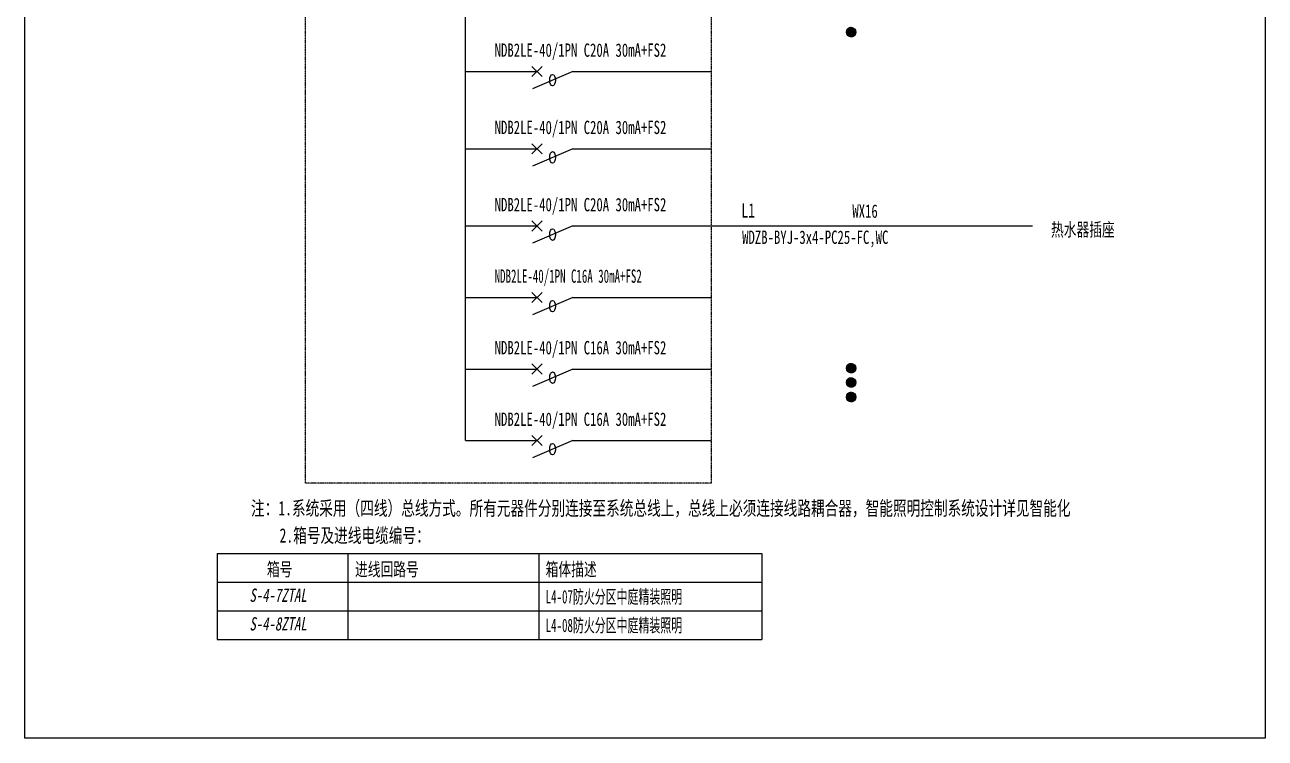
# Model space of a CAD drawing. Extents: x 235626 to 237880, y 303157 to 305740.
# Drawn here: x 235626 to 237880, y 303157 to 304454 of the extents above; entities that cross this region are included whole.
import ezdxf
from ezdxf.enums import TextEntityAlignment as Align

# ---------------------------------------------------------------- set-up
doc = ezdxf.new("R2010")
doc.units = 0
doc.header["$MEASUREMENT"] = 0
doc.linetypes.add('DASHED', pattern=[0.75, 0.5, -0.25])
for name, color, linetype in [('$0$E_E_Text（强电文字）', 51, 'Continuous'), ('D_E_Eqpm（强电设备）', 100, 'Continuous'), ('D_E_Text(强电文字)', 51, 'Continuous'), ('D_E_Text（强电文字）', 51, 'Continuous'), ('D_E_Wire(强电线缆)', 10, 'Continuous'), ('D_E_Wire（强电线缆）', 10, 'Continuous'), ('FL09U293_E72-地下室配电箱系统图$0$D_E_Text（强电文字）', 51, 'Continuous'), ('FL09U293_E72-地下室配电箱系统图$0$D_T_TableDim（表格尺寸）', 255, 'Continuous'), ('系统图', 220, 'Continuous')]:
    doc.layers.add(name, color=color, linetype=linetype)
doc.styles.add('FL04GGFW_E72-配电箱系统图-塔楼部分$0$电气', font='', dxfattribs={"width": 0.7})
doc.styles.add('FL09U293_E72-地下室配电箱系统图$0$电气', font='', dxfattribs={"width": 0.7})
doc.styles.add('FL09U293_E72-地下室配电箱系统图$0$电气箱', font='simhei.ttf', dxfattribs={"width": 0.8, "oblique": 10})
doc.styles.add('电气', font='', dxfattribs={"width": 0.7})
doc.styles.get('FL04GGFW_E72-配电箱系统图-塔楼部分$0$电气').set_extended_font_data('SimSun')
doc.styles.get('FL09U293_E72-地下室配电箱系统图$0$电气').set_extended_font_data('SimSun')
doc.styles.get('电气').set_extended_font_data('SimSun')

msp = doc.modelspace()

# ---------------------------------------------------------------- linework, layer by layer
at = {"layer": '$0$E_E_Text（强电文字）', "linetype": 'Continuous'}
for p, q in [((237118.8, 304441.1, 0), (237126.8, 304449.1, 0)), ((237118.8, 304440.9, 0), (237127, 304449.1, 0)), ((237118.8, 304440.7, 0), (237127.2, 304449.1, 0)), ((237118.8, 304440.4, 0), (237127.4, 304449.1, 0)), ((237118.8, 304440.3, 0), (237127.6, 304449.1, 0)), ((237118.8, 304440.1, 0), (237127.8, 304449.1, 0)), ((237118.8, 304439.9, 0), (237128, 304449.1, 0)), ((237118.8, 304439.7, 0), (237128.1, 304449.1, 0)), ((237118.8, 304441.5, 0), (237126.4, 304449, 0)), ((237118.8, 304441.3, 0), (237126.6, 304449, 0)), ((237118.8, 304439.5, 0), (237128.3, 304449, 0)), ((237118.8, 304439.4, 0), (237128.5, 304449, 0)), ((237118.9, 304441.9, 0), (237125.9, 304449, 0)), ((237118.9, 304441.7, 0), (237126.2, 304449, 0)), ((237118.9, 304439.2, 0), (237128.7, 304449, 0)), ((237118.9, 304439, 0), (237128.9, 304449, 0)), ((237118.9, 304438.9, 0), (237129, 304448.9, 0)), ((237119, 304442.2, 0), (237125.7, 304448.9, 0)), ((237119, 304438.7, 0), (237129.2, 304448.9, 0)), ((237119, 304438.5, 0), (237129.3, 304448.9, 0)), ((237119, 304442.5, 0), (237125.4, 304448.8, 0)), ((237119, 304438.4, 0), (237129.5, 304448.8, 0)), ((237119.1, 304442.7, 0), (237125.2, 304448.8, 0)), ((237119.1, 304438.2, 0), (237129.6, 304448.8, 0)), ((237119.1, 304438.1, 0), (237129.8, 304448.8, 0)), ((237119.1, 304443, 0), (237124.9, 304448.7, 0)), ((237119.1, 304437.9, 0), (237130, 304448.7, 0)), ((237119.2, 304437.8, 0), (237130.1, 304448.7, 0)), ((237119.2, 304443.3, 0), (237124.6, 304448.6, 0)), ((237119.2, 304437.6, 0), (237130.2, 304448.6, 0)), ((237119.3, 304437.5, 0), (237130.4, 304448.6, 0)), ((237119.4, 304443.6, 0), (237124.3, 304448.5, 0)), ((237119.4, 304437.3, 0), (237130.5, 304448.5, 0)), ((237119.4, 304437.2, 0), (237130.7, 304448.5, 0)), ((237119.5, 304443.9, 0), (237123.9, 304448.4, 0)), ((237119.5, 304437.1, 0), (237130.8, 304448.4, 0)), ((237119.5, 304436.9, 0), (237130.9, 304448.3, 0)), ((237119.6, 304436.8, 0), (237131.1, 304448.3, 0)), ((237119.6, 304444.3, 0), (237123.6, 304448.2, 0)), ((237119.6, 304436.7, 0), (237131.2, 304448.2, 0)), ((237119.7, 304436.5, 0), (237131.3, 304448.2, 0)), ((237119.8, 304436.4, 0), (237131.5, 304448.1, 0)), ((237119.8, 304436.3, 0), (237131.6, 304448, 0)), ((237119.9, 304444.7, 0), (237123.2, 304448, 0)), ((237119.9, 304436.2, 0), (237131.7, 304447.9, 0)), ((237120, 304436, 0), (237131.8, 304447.9, 0)), ((237120.1, 304435.9, 0), (237132, 304447.8, 0)), ((237120.1, 304435.8, 0), (237132.1, 304447.7, 0)), ((237120.2, 304445.2, 0), (237122.7, 304447.7, 0)), ((237120.2, 304435.7, 0), (237132.2, 304447.7, 0)), ((237120.3, 304435.6, 0), (237132.3, 304447.6, 0)), ((237120.4, 304435.4, 0), (237132.4, 304447.5, 0)), ((237120.4, 304435.3, 0), (237132.5, 304447.4, 0)), ((237120.5, 304435.2, 0), (237132.7, 304447.3, 0)), ((237120.6, 304435.1, 0), (237132.8, 304447.2, 0)), ((237120.7, 304435, 0), (237132.9, 304447.2, 0)), ((237120.8, 304434.9, 0), (237133, 304447.1, 0)), ((237120.9, 304434.8, 0), (237133.1, 304447, 0)), ((237121, 304434.7, 0), (237133.2, 304446.9, 0)), ((237121.1, 304434.6, 0), (237133.3, 304446.8, 0)), ((237121.2, 304434.5, 0), (237133.4, 304446.7, 0)), ((237121.2, 304434.4, 0), (237133.5, 304446.6, 0)), ((237121.3, 304434.3, 0), (237133.6, 304446.5, 0)), ((237121.4, 304434.2, 0), (237133.7, 304446.4, 0)), ((237121.6, 304434.1, 0), (237133.8, 304446.3, 0)), ((237121.7, 304434, 0), (237133.9, 304446.2, 0)), ((237121.8, 304433.9, 0), (237134, 304446.1, 0)), ((237121.9, 304433.8, 0), (237134, 304446, 0)), ((237122, 304433.7, 0), (237134.1, 304445.9, 0)), ((237122.1, 304433.6, 0), (237134.2, 304445.8, 0)), ((237122.2, 304433.6, 0), (237134.3, 304445.7, 0)), ((237122.3, 304433.5, 0), (237134.4, 304445.6, 0)), ((237122.4, 304433.4, 0), (237134.5, 304445.5, 0)), ((237122.5, 304433.3, 0), (237134.6, 304445.3, 0)), ((237122.6, 304433.2, 0), (237134.6, 304445.2, 0)), ((237122.8, 304433.2, 0), (237134.7, 304445.1, 0)), ((237122.9, 304433.1, 0), (237134.8, 304445, 0)), ((237123, 304433, 0), (237134.8, 304444.9, 0)), ((237123.1, 304432.9, 0), (237134.9, 304444.7, 0)), ((237123.2, 304432.9, 0), (237135, 304444.6, 0)), ((237123.4, 304432.8, 0), (237135.1, 304444.5, 0)), ((237123.5, 304432.7, 0), (237135.1, 304444.4, 0)), ((237123.6, 304432.7, 0), (237135.2, 304444.2, 0)), ((237123.8, 304432.6, 0), (237135.3, 304444.1, 0)), ((237123.9, 304432.5, 0), (237135.3, 304444, 0)), ((237124, 304432.5, 0), (237135.4, 304443.8, 0)), ((237124.2, 304432.4, 0), (237135.4, 304443.7, 0)), ((237124.3, 304432.4, 0), (237135.5, 304443.6, 0)), ((237124.4, 304432.3, 0), (237135.5, 304443.4, 0)), ((237124.6, 304432.3, 0), (237135.6, 304443.3, 0)), ((237124.7, 304432.2, 0), (237135.7, 304443.1, 0)), ((237124.9, 304432.2, 0), (237135.7, 304443, 0)), ((237125, 304432.1, 0), (237135.7, 304442.8, 0)), ((237125.2, 304432.1, 0), (237135.8, 304442.7, 0)), ((237125.4, 304432.1, 0), (237135.8, 304442.5, 0)), ((237125.5, 304432, 0), (237135.8, 304442.4, 0)), ((237125.7, 304432, 0), (237135.9, 304442.2, 0)), ((237125.8, 304431.9, 0), (237135.9, 304442, 0)), ((237126, 304431.9, 0), (237136, 304441.9, 0)), ((237126.1, 304431.9, 0), (237136, 304441.7, 0)), ((237126.3, 304431.9, 0), (237136, 304441.5, 0)), ((237126.5, 304431.8, 0), (237136, 304441.4, 0)), ((237126.7, 304431.8, 0), (237136, 304441.2, 0)), ((237126.9, 304431.8, 0), (237136, 304441, 0)), ((237127, 304431.8, 0), (237136.1, 304440.8, 0)), ((237127.2, 304431.8, 0), (237136.1, 304440.6, 0)), ((237127.4, 304431.8, 0), (237136.1, 304440.5, 0)), ((237127.6, 304431.8, 0), (237136.1, 304440.2, 0)), ((237127.8, 304431.8, 0), (237136.1, 304440, 0)), ((237128, 304431.8, 0), (237136, 304439.8, 0)), ((237128.2, 304431.8, 0), (237136, 304439.6, 0)), ((237128.5, 304431.9, 0), (237136, 304439.4, 0)), ((237128.7, 304431.9, 0), (237136, 304439.2, 0)), ((237128.9, 304431.9, 0), (237136, 304439, 0)), ((237129.2, 304432, 0), (237135.9, 304438.7, 0)), ((237129.4, 304432, 0), (237135.8, 304438.4, 0)), ((237129.7, 304432.1, 0), (237135.8, 304438.2, 0)), ((237129.9, 304432.2, 0), (237135.7, 304437.9, 0)), ((237130.2, 304432.2, 0), (237135.6, 304437.7, 0)), ((237130.5, 304432.4, 0), (237135.5, 304437.3, 0)), ((237130.9, 304432.5, 0), (237135.3, 304437, 0)), ((237131.2, 304432.7, 0), (237135.2, 304436.7, 0)), ((237131.6, 304432.9, 0), (237135, 304436.2, 0)), ((237132.1, 304433.2, 0), (237134.7, 304435.7, 0)), ((237132.8, 304433.7, 0), (237134.2, 304435, 0)), ((237118.8, 303830.4, 0), (237126.6, 303838.2, 0)), ((237118.8, 303830.2, 0), (237126.8, 303838.2, 0)), ((237118.8, 303830, 0), (237127, 303838.2, 0)), ((237118.8, 303829.8, 0), (237127.2, 303838.2, 0)), ((237118.8, 303829.6, 0), (237127.4, 303838.2, 0)), ((237118.8, 303829.4, 0), (237127.6, 303838.2, 0)), ((237118.8, 303829.2, 0), (237127.8, 303838.2, 0)), ((237118.8, 303829, 0), (237128, 303838.2, 0)), ((237118.8, 303828.8, 0), (237128.1, 303838.2, 0)), ((237118.8, 303828.7, 0), (237128.3, 303838.2, 0)), ((237118.8, 303830.6, 0), (237126.4, 303838.1, 0)), ((237118.8, 303828.5, 0), (237128.5, 303838.1, 0)), ((237118.9, 303831.1, 0), (237125.9, 303838.1, 0)), ((237118.9, 303830.8, 0), (237126.2, 303838.1, 0)), ((237118.9, 303828.3, 0), (237128.7, 303838.1, 0)), ((237118.9, 303828.1, 0), (237128.9, 303838.1, 0)), ((237118.9, 303828, 0), (237129, 303838.1, 0)), ((237119, 303831.6, 0), (237125.4, 303838, 0)), ((237119, 303831.3, 0), (237125.7, 303838, 0)), ((237119, 303827.8, 0), (237129.2, 303838, 0)), ((237119, 303827.7, 0), (237129.3, 303838, 0)), ((237119, 303827.5, 0), (237129.5, 303837.9, 0)), ((237119.1, 303831.8, 0), (237125.2, 303837.9, 0)), ((237119.1, 303827.3, 0), (237129.6, 303837.9, 0)), ((237119.1, 303827.2, 0), (237129.8, 303837.9, 0)), ((237119.1, 303832.1, 0), (237124.9, 303837.8, 0)), ((237119.1, 303827, 0), (237130, 303837.8, 0)), ((237119.2, 303826.9, 0), (237130.1, 303837.8, 0)), ((237119.2, 303832.4, 0), (237124.6, 303837.7, 0)), ((237119.2, 303826.7, 0), (237130.2, 303837.7, 0)), ((237119.3, 303826.6, 0), (237130.4, 303837.7, 0)), ((237119.4, 303832.7, 0), (237124.3, 303837.6, 0)), ((237119.4, 303826.5, 0), (237130.5, 303837.6, 0)), ((237119.4, 303826.3, 0), (237130.7, 303837.6, 0)), ((237119.5, 303833, 0), (237123.9, 303837.5, 0)), ((237119.5, 303826.2, 0), (237130.8, 303837.5, 0)), ((237119.5, 303826, 0), (237130.9, 303837.5, 0)), ((237119.6, 303825.9, 0), (237131.1, 303837.4, 0)), ((237119.6, 303833.4, 0), (237123.6, 303837.3, 0)), ((237119.6, 303825.8, 0), (237131.2, 303837.3, 0)), ((237119.7, 303825.6, 0), (237131.3, 303837.3, 0)), ((237119.8, 303825.5, 0), (237131.5, 303837.2, 0)), ((237119.8, 303825.4, 0), (237131.6, 303837.1, 0)), ((237119.9, 303833.8, 0), (237123.2, 303837.1, 0)), ((237119.9, 303825.3, 0), (237131.7, 303837.1, 0)), ((237120, 303825.1, 0), (237131.8, 303837, 0)), ((237120.1, 303825, 0), (237132, 303836.9, 0)), ((237120.1, 303824.9, 0), (237132.1, 303836.8, 0)), ((237120.2, 303834.3, 0), (237122.7, 303836.8, 0)), ((237120.2, 303824.8, 0), (237132.2, 303836.8, 0)), ((237120.3, 303824.7, 0), (237132.3, 303836.7, 0)), ((237120.4, 303824.5, 0), (237132.4, 303836.6, 0)), ((237120.4, 303824.4, 0), (237132.5, 303836.5, 0)), ((237120.5, 303824.3, 0), (237132.7, 303836.4, 0)), ((237120.6, 303824.2, 0), (237132.8, 303836.4, 0)), ((237120.7, 303824.1, 0), (237132.9, 303836.3, 0)), ((237120.8, 303824, 0), (237133, 303836.2, 0)), ((237120.9, 303823.9, 0), (237133.1, 303836.1, 0)), ((237121, 303823.8, 0), (237133.2, 303836, 0)), ((237121.1, 303823.7, 0), (237133.3, 303835.9, 0)), ((237121.2, 303823.6, 0), (237133.4, 303835.8, 0)), ((237121.2, 303823.5, 0), (237133.5, 303835.7, 0)), ((237121.3, 303823.4, 0), (237133.6, 303835.6, 0)), ((237121.4, 303823.3, 0), (237133.7, 303835.5, 0)), ((237121.6, 303823.2, 0), (237133.8, 303835.4, 0)), ((237121.7, 303823.1, 0), (237133.9, 303835.3, 0)), ((237121.8, 303823, 0), (237134, 303835.2, 0)), ((237121.9, 303822.9, 0), (237134, 303835.1, 0)), ((237122, 303822.8, 0), (237134.1, 303835, 0)), ((237122.1, 303822.8, 0), (237134.2, 303834.9, 0)), ((237122.2, 303822.7, 0), (237134.3, 303834.8, 0)), ((237122.3, 303822.6, 0), (237134.4, 303834.7, 0)), ((237122.4, 303822.5, 0), (237134.5, 303834.6, 0)), ((237122.5, 303822.4, 0), (237134.6, 303834.5, 0)), ((237122.6, 303822.4, 0), (237134.6, 303834.3, 0)), ((237122.8, 303822.3, 0), (237134.7, 303834.2, 0)), ((237122.9, 303822.2, 0), (237134.8, 303834.1, 0)), ((237123, 303822.1, 0), (237134.8, 303834, 0)), ((237123.1, 303822.1, 0), (237134.9, 303833.9, 0)), ((237123.2, 303822, 0), (237135, 303833.7, 0)), ((237123.4, 303821.9, 0), (237135.1, 303833.6, 0)), ((237123.5, 303821.8, 0), (237135.1, 303833.5, 0)), ((237123.6, 303821.8, 0), (237135.2, 303833.4, 0)), ((237123.8, 303821.7, 0), (237135.3, 303833.2, 0)), ((237123.9, 303821.7, 0), (237135.3, 303833.1, 0)), ((237124, 303821.6, 0), (237135.4, 303832.9, 0)), ((237124.2, 303821.5, 0), (237135.4, 303832.8, 0)), ((237124.3, 303821.5, 0), (237135.5, 303832.7, 0)), ((237124.4, 303821.4, 0), (237135.5, 303832.5, 0)), ((237124.6, 303821.4, 0), (237135.6, 303832.4, 0)), ((237124.7, 303821.3, 0), (237135.7, 303832.3, 0)), ((237124.9, 303821.3, 0), (237135.7, 303832.1, 0)), ((237125, 303821.2, 0), (237135.7, 303831.9, 0)), ((237125.2, 303821.2, 0), (237135.8, 303831.8, 0)), ((237125.4, 303821.2, 0), (237135.8, 303831.6, 0)), ((237125.5, 303821.1, 0), (237135.8, 303831.5, 0)), ((237125.7, 303821.1, 0), (237135.9, 303831.3, 0)), ((237125.8, 303821.1, 0), (237135.9, 303831.2, 0)), ((237126, 303821, 0), (237136, 303831, 0)), ((237126.1, 303821, 0), (237136, 303830.8, 0)), ((237126.3, 303821, 0), (237136, 303830.7, 0)), ((237126.5, 303821, 0), (237136, 303830.5, 0)), ((237126.7, 303820.9, 0), (237136, 303830.3, 0)), ((237126.9, 303820.9, 0), (237136, 303830.1, 0)), ((237127, 303820.9, 0), (237136.1, 303829.9, 0)), ((237127.2, 303820.9, 0), (237136.1, 303829.8, 0)), ((237127.4, 303820.9, 0), (237136.1, 303829.6, 0)), ((237127.6, 303820.9, 0), (237136.1, 303829.4, 0)), ((237127.8, 303820.9, 0), (237136.1, 303829.2, 0)), ((237128, 303820.9, 0), (237136, 303828.9, 0)), ((237128.2, 303821, 0), (237136, 303828.7, 0)), ((237128.5, 303821, 0), (237136, 303828.5, 0)), ((237128.7, 303821, 0), (237136, 303828.3, 0)), ((237128.9, 303821, 0), (237136, 303828.1, 0)), ((237129.2, 303821.1, 0), (237135.9, 303827.8, 0)), ((237129.4, 303821.1, 0), (237135.8, 303827.6, 0)), ((237129.7, 303821.2, 0), (237135.8, 303827.3, 0)), ((237129.9, 303821.3, 0), (237135.7, 303827, 0)), ((237130.2, 303821.4, 0), (237135.6, 303826.8, 0)), ((237130.5, 303821.5, 0), (237135.5, 303826.4, 0)), ((237130.9, 303821.6, 0), (237135.3, 303826.1, 0)), ((237131.2, 303821.8, 0), (237135.2, 303825.8, 0)), ((237131.6, 303822, 0), (237135, 303825.3, 0)), ((237132.1, 303822.3, 0), (237134.7, 303824.8, 0)), ((237132.8, 303822.8, 0), (237134.2, 303824.1, 0)), ((237118.8, 303804.4, 0), (237126.6, 303812.2, 0)), ((237118.8, 303804.2, 0), (237126.8, 303812.2, 0)), ((237118.8, 303804, 0), (237127, 303812.2, 0)), ((237118.8, 303803.8, 0), (237127.2, 303812.2, 0)), ((237118.8, 303803.6, 0), (237127.4, 303812.2, 0)), ((237118.8, 303803.4, 0), (237127.6, 303812.2, 0)), ((237118.8, 303803.2, 0), (237127.8, 303812.2, 0)), ((237118.8, 303803, 0), (237128, 303812.2, 0)), ((237118.8, 303802.8, 0), (237128.1, 303812.2, 0)), ((237118.8, 303804.6, 0), (237126.4, 303812.1, 0)), ((237118.8, 303802.7, 0), (237128.3, 303812.1, 0)), ((237118.8, 303802.5, 0), (237128.5, 303812.1, 0)), ((237118.9, 303805.1, 0), (237125.9, 303812.1, 0)), ((237118.9, 303804.8, 0), (237126.2, 303812.1, 0)), ((237118.9, 303802.3, 0), (237128.7, 303812.1, 0)), ((237118.9, 303802.1, 0), (237128.9, 303812.1, 0)), ((237118.9, 303802, 0), (237129, 303812.1, 0)), ((237119, 303805.6, 0), (237125.4, 303812, 0)), ((237119, 303805.3, 0), (237125.7, 303812, 0)), ((237119, 303801.8, 0), (237129.2, 303812, 0)), ((237119, 303801.7, 0), (237129.3, 303812, 0)), ((237119, 303801.5, 0), (237129.5, 303811.9, 0)), ((237119.1, 303805.8, 0), (237125.2, 303811.9, 0)), ((237119.1, 303801.3, 0), (237129.6, 303811.9, 0)), ((237119.1, 303801.2, 0), (237129.8, 303811.9, 0)), ((237119.1, 303806.1, 0), (237124.9, 303811.8, 0)), ((237119.1, 303801, 0), (237130, 303811.8, 0)), ((237119.2, 303800.9, 0), (237130.1, 303811.8, 0)), ((237119.2, 303806.4, 0), (237124.6, 303811.7, 0)), ((237119.2, 303800.7, 0), (237130.2, 303811.7, 0)), ((237119.3, 303800.6, 0), (237130.4, 303811.7, 0)), ((237119.4, 303806.7, 0), (237124.3, 303811.6, 0)), ((237119.4, 303800.5, 0), (237130.5, 303811.6, 0)), ((237119.4, 303800.3, 0), (237130.7, 303811.6, 0)), ((237119.5, 303807, 0), (237123.9, 303811.5, 0)), ((237119.5, 303800.2, 0), (237130.8, 303811.5, 0)), ((237119.5, 303800, 0), (237130.9, 303811.5, 0)), ((237119.6, 303799.9, 0), (237131.1, 303811.4, 0)), ((237119.6, 303807.4, 0), (237123.6, 303811.3, 0)), ((237119.6, 303799.8, 0), (237131.2, 303811.3, 0)), ((237119.7, 303799.6, 0), (237131.3, 303811.3, 0)), ((237119.8, 303799.5, 0), (237131.5, 303811.2, 0)), ((237119.8, 303799.4, 0), (237131.6, 303811.1, 0)), ((237119.9, 303807.8, 0), (237123.2, 303811.1, 0)), ((237119.9, 303799.3, 0), (237131.7, 303811.1, 0)), ((237120, 303799.1, 0), (237131.8, 303811, 0)), ((237120.1, 303799, 0), (237132, 303810.9, 0)), ((237120.1, 303798.9, 0), (237132.1, 303810.8, 0)), ((237120.2, 303808.3, 0), (237122.7, 303810.8, 0)), ((237120.2, 303798.8, 0), (237132.2, 303810.8, 0)), ((237120.3, 303798.7, 0), (237132.3, 303810.7, 0)), ((237120.4, 303798.5, 0), (237132.4, 303810.6, 0)), ((237120.4, 303798.4, 0), (237132.5, 303810.5, 0)), ((237120.5, 303798.3, 0), (237132.7, 303810.4, 0)), ((237120.6, 303798.2, 0), (237132.8, 303810.4, 0)), ((237120.7, 303798.1, 0), (237132.9, 303810.3, 0)), ((237120.8, 303798, 0), (237133, 303810.2, 0)), ((237120.9, 303797.9, 0), (237133.1, 303810.1, 0)), ((237121, 303797.8, 0), (237133.2, 303810, 0)), ((237121.1, 303797.7, 0), (237133.3, 303809.9, 0)), ((237121.2, 303797.6, 0), (237133.4, 303809.8, 0)), ((237121.2, 303797.5, 0), (237133.5, 303809.7, 0)), ((237121.3, 303797.4, 0), (237133.6, 303809.6, 0)), ((237121.4, 303797.3, 0), (237133.7, 303809.5, 0)), ((237121.6, 303797.2, 0), (237133.8, 303809.4, 0)), ((237121.7, 303797.1, 0), (237133.9, 303809.3, 0)), ((237121.8, 303797, 0), (237134, 303809.2, 0)), ((237121.9, 303796.9, 0), (237134, 303809.1, 0)), ((237122, 303796.8, 0), (237134.1, 303809, 0)), ((237122.1, 303796.8, 0), (237134.2, 303808.9, 0)), ((237122.2, 303796.7, 0), (237134.3, 303808.8, 0)), ((237122.3, 303796.6, 0), (237134.4, 303808.7, 0)), ((237122.4, 303796.5, 0), (237134.5, 303808.6, 0)), ((237122.5, 303796.4, 0), (237134.6, 303808.5, 0)), ((237122.6, 303796.3, 0), (237134.6, 303808.3, 0)), ((237122.8, 303796.3, 0), (237134.7, 303808.2, 0)), ((237122.9, 303796.2, 0), (237134.8, 303808.1, 0)), ((237123, 303796.1, 0), (237134.8, 303808, 0)), ((237123.1, 303796.1, 0), (237134.9, 303807.9, 0)), ((237123.2, 303796, 0), (237135, 303807.7, 0)), ((237123.4, 303795.9, 0), (237135.1, 303807.6, 0)), ((237123.5, 303795.8, 0), (237135.1, 303807.5, 0)), ((237123.6, 303795.8, 0), (237135.2, 303807.4, 0)), ((237123.8, 303795.7, 0), (237135.3, 303807.2, 0)), ((237123.9, 303795.7, 0), (237135.3, 303807.1, 0)), ((237124, 303795.6, 0), (237135.4, 303806.9, 0)), ((237124.2, 303795.5, 0), (237135.4, 303806.8, 0)), ((237124.3, 303795.5, 0), (237135.5, 303806.7, 0)), ((237124.4, 303795.4, 0), (237135.5, 303806.5, 0)), ((237124.6, 303795.4, 0), (237135.6, 303806.4, 0)), ((237124.7, 303795.3, 0), (237135.7, 303806.3, 0)), ((237124.9, 303795.3, 0), (237135.7, 303806.1, 0)), ((237125, 303795.2, 0), (237135.7, 303805.9, 0)), ((237125.2, 303795.2, 0), (237135.8, 303805.8, 0)), ((237125.4, 303795.2, 0), (237135.8, 303805.6, 0)), ((237125.5, 303795.1, 0), (237135.8, 303805.5, 0)), ((237125.7, 303795.1, 0), (237135.9, 303805.3, 0)), ((237125.8, 303795.1, 0), (237135.9, 303805.2, 0)), ((237126, 303795, 0), (237136, 303805, 0)), ((237126.1, 303795, 0), (237136, 303804.8, 0)), ((237126.3, 303795, 0), (237136, 303804.7, 0)), ((237126.5, 303795, 0), (237136, 303804.5, 0)), ((237126.7, 303794.9, 0), (237136, 303804.3, 0)), ((237126.9, 303794.9, 0), (237136, 303804.1, 0)), ((237127, 303794.9, 0), (237136.1, 303803.9, 0)), ((237127.2, 303794.9, 0), (237136.1, 303803.7, 0)), ((237127.4, 303794.9, 0), (237136.1, 303803.6, 0)), ((237127.6, 303794.9, 0), (237136.1, 303803.4, 0)), ((237127.8, 303794.9, 0), (237136.1, 303803.1, 0)), ((237128, 303794.9, 0), (237136, 303802.9, 0)), ((237128.2, 303795, 0), (237136, 303802.7, 0)), ((237128.5, 303795, 0), (237136, 303802.5, 0)), ((237128.7, 303795, 0), (237136, 303802.3, 0)), ((237128.9, 303795, 0), (237136, 303802.1, 0)), ((237129.2, 303795.1, 0), (237135.9, 303801.8, 0)), ((237129.4, 303795.1, 0), (237135.8, 303801.6, 0)), ((237129.7, 303795.2, 0), (237135.8, 303801.3, 0)), ((237129.9, 303795.3, 0), (237135.7, 303801, 0)), ((237130.2, 303795.4, 0), (237135.6, 303800.8, 0)), ((237130.5, 303795.5, 0), (237135.5, 303800.4, 0)), ((237130.9, 303795.6, 0), (237135.3, 303800.1, 0)), ((237131.2, 303795.8, 0), (237135.2, 303799.8, 0)), ((237131.6, 303796, 0), (237135, 303799.3, 0)), ((237132.1, 303796.3, 0), (237134.7, 303798.8, 0)), ((237132.8, 303796.8, 0), (237134.2, 303798.1, 0)), ((237118.8, 303777.3, 0), (237127.2, 303785.8, 0)), ((237118.8, 303777.1, 0), (237127.4, 303785.8, 0)), ((237118.8, 303776.9, 0), (237127.6, 303785.8, 0)), ((237118.8, 303778.2, 0), (237126.4, 303785.7, 0)), ((237118.8, 303777.9, 0), (237126.6, 303785.7, 0)), ((237118.8, 303777.7, 0), (237126.8, 303785.7, 0)), ((237118.8, 303777.5, 0), (237127, 303785.7, 0)), ((237118.8, 303776.7, 0), (237127.8, 303785.7, 0)), ((237118.8, 303776.6, 0), (237128, 303785.7, 0)), ((237118.8, 303776.4, 0), (237128.1, 303785.7, 0)), ((237118.8, 303776.2, 0), (237128.3, 303785.7, 0)), ((237118.8, 303776, 0), (237128.5, 303785.7, 0)), ((237118.9, 303778.4, 0), (237126.2, 303785.7, 0)), ((237118.9, 303775.8, 0), (237128.7, 303785.7, 0)), ((237118.9, 303778.6, 0), (237125.9, 303785.6, 0)), ((237118.9, 303775.7, 0), (237128.9, 303785.6, 0)), ((237118.9, 303775.5, 0), (237129, 303785.6, 0)), ((237119, 303778.9, 0), (237125.7, 303785.6, 0)), ((237119, 303775.4, 0), (237129.2, 303785.6, 0)), ((237119, 303779.1, 0), (237125.4, 303785.5, 0)), ((237119, 303775.2, 0), (237129.3, 303785.5, 0)), ((237119, 303775, 0), (237129.5, 303785.5, 0)), ((237119.1, 303774.9, 0), (237129.6, 303785.5, 0)), ((237119.1, 303779.6, 0), (237124.9, 303785.4, 0)), ((237119.1, 303779.4, 0), (237125.2, 303785.4, 0)), ((237119.1, 303774.7, 0), (237129.8, 303785.4, 0)), ((237119.1, 303774.6, 0), (237130, 303785.4, 0)), ((237119.2, 303779.9, 0), (237124.6, 303785.3, 0)), ((237119.2, 303774.4, 0), (237130.1, 303785.3, 0)), ((237119.2, 303774.3, 0), (237130.2, 303785.3, 0)), ((237119.3, 303774.1, 0), (237130.4, 303785.2, 0)), ((237119.4, 303780.3, 0), (237124.3, 303785.2, 0)), ((237119.4, 303774, 0), (237130.5, 303785.2, 0)), ((237119.4, 303773.9, 0), (237130.7, 303785.1, 0)), ((237119.5, 303773.7, 0), (237130.8, 303785.1, 0)), ((237119.5, 303780.6, 0), (237123.9, 303785, 0)), ((237119.5, 303773.6, 0), (237130.9, 303785, 0)), ((237119.6, 303780.9, 0), (237123.6, 303784.9, 0)), ((237119.6, 303773.5, 0), (237131.1, 303784.9, 0)), ((237119.6, 303773.3, 0), (237131.2, 303784.9, 0)), ((237119.7, 303773.2, 0), (237131.3, 303784.8, 0)), ((237119.8, 303773.1, 0), (237131.5, 303784.8, 0)), ((237119.8, 303772.9, 0), (237131.6, 303784.7, 0)), ((237119.9, 303781.4, 0), (237123.2, 303784.6, 0)), ((237119.9, 303772.8, 0), (237131.7, 303784.6, 0)), ((237120, 303772.7, 0), (237131.8, 303784.5, 0)), ((237120.1, 303772.6, 0), (237132, 303784.5, 0)), ((237120.1, 303772.5, 0), (237132.1, 303784.4, 0)), ((237120.2, 303781.9, 0), (237122.7, 303784.3, 0)), ((237120.2, 303772.3, 0), (237132.2, 303784.3, 0)), ((237120.3, 303772.2, 0), (237132.3, 303784.2, 0)), ((237120.4, 303772.1, 0), (237132.4, 303784.2, 0)), ((237120.4, 303772, 0), (237132.5, 303784.1, 0)), ((237120.5, 303771.9, 0), (237132.7, 303784, 0)), ((237120.6, 303771.8, 0), (237132.8, 303783.9, 0)), ((237120.7, 303771.7, 0), (237132.9, 303783.8, 0)), ((237120.8, 303771.6, 0), (237133, 303783.7, 0)), ((237120.9, 303771.5, 0), (237133.1, 303783.6, 0)), ((237121, 303771.3, 0), (237133.2, 303783.5, 0)), ((237121.1, 303771.2, 0), (237133.3, 303783.5, 0)), ((237121.2, 303771.1, 0), (237133.4, 303783.4, 0)), ((237121.2, 303771, 0), (237133.5, 303783.3, 0)), ((237121.3, 303770.9, 0), (237133.6, 303783.2, 0)), ((237121.4, 303770.8, 0), (237133.7, 303783.1, 0)), ((237121.6, 303770.8, 0), (237133.8, 303783, 0)), ((237121.7, 303770.7, 0), (237133.9, 303782.9, 0)), ((237121.8, 303770.6, 0), (237134, 303782.8, 0)), ((237121.9, 303770.5, 0), (237134, 303782.7, 0)), ((237122, 303770.4, 0), (237134.1, 303782.6, 0)), ((237122.1, 303770.3, 0), (237134.2, 303782.4, 0)), ((237122.2, 303770.2, 0), (237134.3, 303782.3, 0)), ((237122.3, 303770.1, 0), (237134.4, 303782.2, 0)), ((237122.4, 303770, 0), (237134.5, 303782.1, 0)), ((237122.5, 303770, 0), (237134.6, 303782, 0)), ((237122.6, 303769.9, 0), (237134.6, 303781.9, 0)), ((237122.8, 303769.8, 0), (237134.7, 303781.8, 0)), ((237122.9, 303769.8, 0), (237134.8, 303781.6, 0)), ((237123, 303769.7, 0), (237134.8, 303781.5, 0)), ((237123.1, 303769.6, 0), (237134.9, 303781.4, 0)), ((237123.2, 303769.5, 0), (237135, 303781.3, 0)), ((237123.4, 303769.5, 0), (237135.1, 303781.2, 0)), ((237123.5, 303769.4, 0), (237135.1, 303781, 0)), ((237123.6, 303769.3, 0), (237135.2, 303780.9, 0)), ((237123.8, 303769.3, 0), (237135.3, 303780.8, 0)), ((237123.9, 303769.2, 0), (237135.3, 303780.6, 0)), ((237124, 303769.2, 0), (237135.4, 303780.5, 0)), ((237124.2, 303769.1, 0), (237135.4, 303780.4, 0)), ((237124.3, 303769, 0), (237135.5, 303780.2, 0)), ((237124.4, 303769, 0), (237135.5, 303780.1, 0)), ((237124.6, 303768.9, 0), (237135.6, 303779.9, 0)), ((237124.7, 303768.9, 0), (237135.7, 303779.8, 0)), ((237124.9, 303768.8, 0), (237135.7, 303779.6, 0)), ((237125, 303768.8, 0), (237135.7, 303779.5, 0)), ((237125.2, 303768.8, 0), (237135.8, 303779.3, 0)), ((237125.4, 303768.7, 0), (237135.8, 303779.2, 0)), ((237125.5, 303768.7, 0), (237135.8, 303779, 0)), ((237125.7, 303768.6, 0), (237135.9, 303778.9, 0)), ((237125.8, 303768.6, 0), (237135.9, 303778.7, 0)), ((237126, 303768.6, 0), (237136, 303778.5, 0)), ((237126.1, 303768.5, 0), (237136, 303778.4, 0)), ((237126.3, 303768.5, 0), (237136, 303778.2, 0)), ((237126.5, 303768.5, 0), (237136, 303778, 0)), ((237126.7, 303768.5, 0), (237136, 303777.8, 0)), ((237126.9, 303768.5, 0), (237136, 303777.7, 0)), ((237127, 303768.5, 0), (237136.1, 303777.5, 0)), ((237127.2, 303768.5, 0), (237136.1, 303777.3, 0)), ((237127.4, 303768.4, 0), (237136.1, 303777.1, 0)), ((237127.6, 303768.5, 0), (237136.1, 303776.9, 0)), ((237127.8, 303768.5, 0), (237136.1, 303776.7, 0)), ((237128, 303768.5, 0), (237136, 303776.5, 0)), ((237128.2, 303768.5, 0), (237136, 303776.3, 0)), ((237128.5, 303768.5, 0), (237136, 303776.1, 0)), ((237128.7, 303768.5, 0), (237136, 303775.9, 0)), ((237128.9, 303768.6, 0), (237136, 303775.6, 0)), ((237129.2, 303768.6, 0), (237135.9, 303775.4, 0)), ((237129.4, 303768.7, 0), (237135.8, 303775.1, 0)), ((237129.7, 303768.8, 0), (237135.8, 303774.9, 0)), ((237129.9, 303768.8, 0), (237135.7, 303774.6, 0)), ((237130.2, 303768.9, 0), (237135.6, 303774.3, 0)), ((237130.5, 303769, 0), (237135.5, 303774, 0)), ((237130.9, 303769.2, 0), (237135.3, 303773.6, 0)), ((237131.2, 303769.3, 0), (237135.2, 303773.3, 0)), ((237131.6, 303769.6, 0), (237135, 303772.9, 0)), ((237132.1, 303769.9, 0), (237134.7, 303772.4, 0)), ((237132.8, 303770.4, 0), (237134.2, 303771.7, 0))]:
    msp.add_line(p, q, dxfattribs=at)
for centre in [(237127.4, 304440.4, 0), (237127.4, 303829.6, 0), (237127.4, 303803.6, 0), (237127.4, 303777.1, 0)]:
    msp.add_circle(centre, 8.67, dxfattribs=at)
at = {"linetype": 'DASHED'}
for p, q in [((236135.4, 303620.5, 0), (236135.4, 305626.5, 0)), ((236873.1, 305626.5, 0), (236873.1, 303620.5, 0)), ((236873.1, 303620.5, 0), (236135.4, 303620.5, 0))]:
    msp.add_line(p, q, dxfattribs=at)
at = {"layer": 'D_E_Eqpm（强电设备）'}
for p, q in [((236547.3, 304359.6, 0), (236565.7, 304378, 0)), ((236565.7, 304359.6, 0), (236547.3, 304378, 0)), ((236621.5, 304368.8, 0), (236548.1, 304337.3, 0)), ((236547.3, 304219.2, 0), (236565.7, 304237.6, 0)), ((236565.7, 304219.2, 0), (236547.3, 304237.6, 0)), ((236621.5, 304228.4, 0), (236548.1, 304196.9, 0)), ((236547.3, 304078.8, 0), (236565.7, 304097.2, 0)), ((236565.7, 304078.8, 0), (236547.3, 304097.2, 0)), ((236621.5, 304088, 0), (236548.1, 304056.6, 0)), ((236547.3, 303948.8, 0), (236565.7, 303967.2, 0)), ((236565.7, 303948.8, 0), (236547.3, 303967.2, 0)), ((236621.5, 303958, 0), (236548.1, 303926.5, 0)), ((236547.3, 303818.8, 0), (236565.7, 303837.2, 0)), ((236565.7, 303818.8, 0), (236547.3, 303837.2, 0)), ((236621.5, 303828, 0), (236548.1, 303796.5, 0)), ((236547.3, 303688.8, 0), (236565.7, 303707.2, 0)), ((236565.7, 303688.8, 0), (236547.3, 303707.2, 0)), ((236621.5, 303698, 0), (236548.1, 303666.5, 0))]:
    msp.add_line(p, q, dxfattribs=at)
for centre in [(236584.8, 304353.1, 0), (236584.8, 304212.7, 0), (236584.8, 304072.3, 0), (236584.8, 303942.3, 0), (236584.8, 303812.3, 0), (236584.8, 303682.3, 0)]:
    msp.add_ellipse(centre, major_axis=(0, 10.5), ratio=0.500475, dxfattribs=at)
at = {"layer": 'D_E_Wire(强电线缆)'}
msp.add_line((236426.5, 303698, 0), (236426.5, 305458.1, 0), dxfattribs=at)
at = {"layer": 'D_E_Wire(强电线缆)', "color": 10}
msp.add_line((236621.5, 303958, 0), (236873.1, 303958, 0), dxfattribs=at)
at = {"layer": 'D_E_Wire（强电线缆）'}
for p, q in [((236426.5, 304368.8, 0), (236556.5, 304368.8, 0)), ((236621.5, 304368.8, 0), (236873.1, 304368.8, 0)), ((236426.5, 304228.4, 0), (236556.5, 304228.4, 0)), ((236621.5, 304228.4, 0), (236873.1, 304228.4, 0)), ((236426.5, 304088, 0), (236556.5, 304088, 0)), ((236621.5, 304088, 0), (237457, 304088, 0)), ((236426.5, 303958, 0), (236556.5, 303958, 0)), ((236426.5, 303828, 0), (236556.5, 303828, 0)), ((236621.5, 303828, 0), (236873.1, 303828, 0)), ((236426.5, 303698, 0), (236556.5, 303698, 0)), ((236621.5, 303698, 0), (236873.1, 303698, 0))]:
    msp.add_line(p, q, dxfattribs=at)
at = {"layer": 'FL09U293_E72-地下室配电箱系统图$0$D_T_TableDim（表格尺寸）', "ltscale": 3.5}
for p, q in [((235975.2, 303492.5, 0), (236965.4, 303492.5, 0)), ((235975.2, 303492.5, 0), (235975.2, 303336.5, 0)), ((236212.6, 303492.5, 0), (236212.6, 303336.5, 0)), ((236559.7, 303492.5, 0), (236559.7, 303336.5, 0)), ((236965.4, 303492.5, 0), (236965.4, 303336.5, 0)), ((235975.2, 303440.5, 0), (236965.4, 303440.5, 0)), ((235975.2, 303440.5, 0), (236965.4, 303440.5, 0)), ((235975.2, 303388.5, 0), (236965.4, 303388.5, 0)), ((235975.2, 303336.5, 0), (236965.4, 303336.5, 0))]:
    msp.add_line(p, q, dxfattribs=at)
at = {"layer": '系统图', "ltscale": 9973.992009}
msp.add_lwpolyline([(235625.5, 305740), (237880, 305740), (237880, 303157), (235625.5, 303157)], close=True, dxfattribs=at)

# ---------------------------------------------------------------- texts
at = {"layer": 'D_E_Text(强电文字)', "color": 51, "style": 'FL04GGFW_E72-配电箱系统图-塔楼部分$0$电气', "width": 0.7}
msp.add_text('L1', height=26, dxfattribs=at).set_placement((236928, 304103.3, 0))
at = {"layer": 'D_E_Text(强电文字)', "style": 'FL04GGFW_E72-配电箱系统图-塔楼部分$0$电气', "width": 0.7}
for s, p in [('注：1.系统采用（四线）总线方式。所有元器件分别连接至系统总线上，总线上必须连接线路耦合器，智能照明控制系统设计详见智能化', (236036.6, 303562, 0)), ('2.箱号及进线电缆编号：', (236088.5, 303512.5, 0))]:
    msp.add_text(s, height=26.002, dxfattribs=at).set_placement(p)
at = {"layer": 'D_E_Text（强电文字）', "style": '电气'}
for s, height, width, p in [('NDB2LE-40/1PN C20A 30mA+FS2', 24.269, 0.7, (236479.5, 304395.5, 0)), ('NDB2LE-40/1PN C20A 30mA+FS2', 24.269, 0.7, (236479.5, 304255.1, 0)), ('NDB2LE-40/1PN C20A 30mA+FS2', 24.269, 0.7, (236479.5, 304114.7, 0)), ('WX16', 24.27, 0.7, (237129.6, 304102.9, 0)), ('热水器插座', 24.27, 0.7, (237490.7, 304069.4, 0)), ('WDZB-BYJ-3x4-PC25-FC,WC', 24.269, 0.7, (236929.3, 304055.4, 0)), ('NDB2LE-40/1PN C16A 30mA+FS2', 24.269, 0.6, (236479.5, 303984.7, 0)), ('NDB2LE-40/1PN C16A 30mA+FS2', 24.269, 0.7, (236479.5, 303854.7, 0)), ('NDB2LE-40/1PN C16A 30mA+FS2', 24.269, 0.7, (236479.5, 303724.7, 0))]:
    msp.add_text(s, height=height, dxfattribs=dict(at, width=width)).set_placement(p)
at = {"layer": 'FL09U293_E72-地下室配电箱系统图$0$D_E_Text（强电文字）', "style": 'FL09U293_E72-地下室配电箱系统图$0$电气'}
for s, height, width, p in [('箱号', 24.27, 0.7, (236065.5, 303451.8, 0)), ('进线回路号', 24.27, 0.7, (236225.7, 303451.8, 0)), ('箱体描述', 24.27, 0.7, (236572.2, 303451.8, 0)), ('L4-07防火分区中庭精装照明', 24.269, 0.6, (236572.2, 303402, 0)), ('L4-08防火分区中庭精装照明', 24.269, 0.6, (236572.2, 303350, 0))]:
    msp.add_text(s, height=height, dxfattribs=dict(at, width=width)).set_placement(p)
at = {"layer": 'FL09U293_E72-地下室配电箱系统图$0$D_E_Text（强电文字）', "style": 'FL09U293_E72-地下室配电箱系统图$0$电气箱', "oblique": 10, "width": 0.7}
for s, p in [('S-4-7ZTAL', (236085.9, 303416.9, 0)), ('S-4-8ZTAL', (236085.9, 303364.9, 0))]:
    msp.add_text(s, height=24.27, dxfattribs=at).set_placement(p, align=Align.MIDDLE)

doc.saveas('drawing.dxf')
